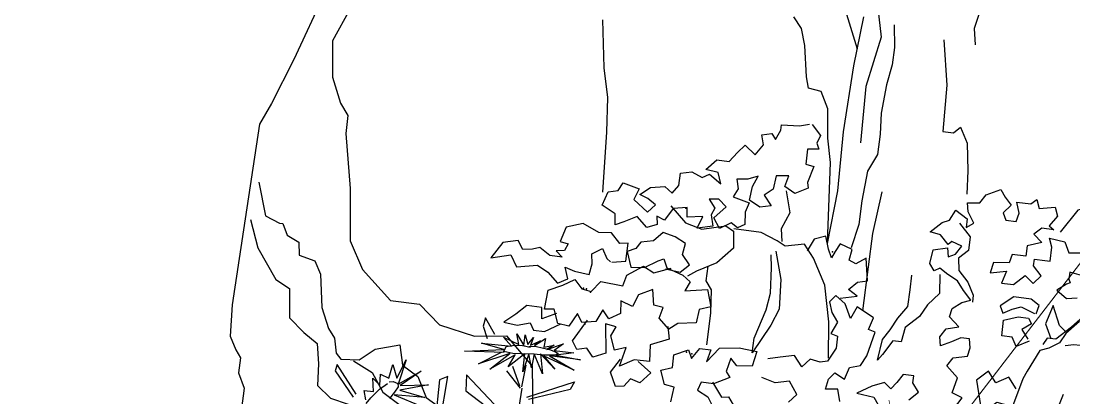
# Model space of a CAD drawing. Header units: inches. Extents: x 50027 to 54188, y -4291 to 1318.
# Drawn here: x 52081.4 to 52106.12, y -118.77 to -109.91 of the extents above; entities that cross this region are included whole.
import ezdxf

# ---------------------------------------------------------------- set-up
doc = ezdxf.new("R2010")
doc.units = ezdxf.units.IN
doc.layers.add('05--TEXT-3', color=3, linetype='Continuous', lineweight=35)
doc.layers.add('3', color=7, linetype='Continuous', true_color=0x61993b)
doc.layers.add('4', color=7, linetype='Continuous', true_color=0x637d96)
doc.layers.add('AR-FLOWER', color=93, linetype='Continuous')
doc.layers.add('BH', color=3, linetype='Continuous')
doc.styles.add('TIME NEW', font='times.ttf')
doc.dimstyles.new('3-8 LEADER', dxfattribs={"dimscale": 0.4, "dimtxt": 8, "dimasz": 4, "dimexe": 6, "dimexo": 6, "dimgap": 0, "dimtad": 0, "dimdec": 0, "dimzin": 12, "dimdsep": 46, "dimlunit": 4, "dimtxsty": 'TIME NEW', "dimblk": 'DIM AERO', "dimcen": 0, "dimdle": 20, "dimclrd": 1, "dimclre": 9, "dimclrt": 2, "dimadec": 0, "dimazin": 0, "dimtfac": 1, "dimtdec": 0, "dimtofl": 0, "dimtmove": 1, "dimatfit": 3, "dimldrblk": 'DIM AERO', "dimfxl": 1, "dimtvp": 0.75, "dimtolj": 1, "dimtzin": 12, "dimlwd": 18, "dimlwe": 18, "dimarcsym": 1})

# ---------------------------------------------------------------- blocks, each defined once
blk = doc.blocks.new('DIM AERO')
at = {"color": 2}
blk.add_line((0, 0), (-1.414, 0), dxfattribs=at)
at = {"color": 2, "const_width": 0.01}
blk.add_lwpolyline([(-1, -1), (0, 0), (-1, 1)], dxfattribs=at)
blk = doc.blocks.new('A$C054A269F')
at = {"layer": '3'}
for points in [[(214.34, 326.81), (214.34, 316.8), (216.25, 307.74), (215.77, 301.54), (215.29, 291.05), (213.86, 284.38), (213.86, 277.7), (215.29, 270.55), (214.34, 265.78)], [(239.15, 268.64), (238.19, 261.97), (238.19, 256.72), (239.15, 250.53), (239.62, 241.94), (239.15, 235.75), (239.15, 229.55), (241.53, 224.3), (242.01, 215.24), (242.01, 208.09), (243.44, 200.94)], [(259.66, 236), (256.76, 233.11), (257.59, 230.63), (256.76, 228.98), (260.07, 228.56), (260.07, 224.02), (257.59, 223.61), (258.83, 218.65), (258.42, 216.99), (262.14, 214.93), (265.45, 216.58), (264.62, 219.89), (268.34, 219.47), (268.76, 215.34), (271.24, 213.27), (268.76, 210.38), (272.07, 209.55), (275.37, 211.21), (274.96, 215.34), (273.72, 218.65), (276.61, 217.41), (279.92, 216.99), (279.1, 214.1), (280.34, 211.62), (275.37, 210.38), (276.2, 207.49), (275.79, 203.77), (277.86, 202.53), (279.92, 203.77), (283.23, 201.7), (285.3, 204.6), (281.99, 208.32), (284.47, 210.38), (287.37, 209.97), (285.3, 207.49), (286.13, 205.42), (285.3, 202.12), (289.85, 200.88), (288.61, 204.6), (293.16, 203.77), (293.57, 206.66), (297.71, 205.84), (299.77, 202.12), (302.25, 202.94), (301.84, 200.46), (304.74, 199.22), (308.04, 202.12), (311.77, 200.05), (314.25, 198.81), (314.66, 202.12), (318.8, 204.18), (317.56, 208.32), (314.66, 209.14), (313.42, 211.62), (308.46, 210.38), (309.7, 207.08), (305.15, 203.77), (303.08, 206.25), (305.56, 207.9), (308.04, 208.73), (305.15, 211.21), (301.01, 212.03), (298.53, 210.38), (296.88, 212.86), (296.88, 216.58), (293.57, 217.41), (290.26, 216.17), (288.19, 217.41), (284.47, 214.93), (285.71, 218.23), (289.43, 218.65), (286.54, 221.95), (282.82, 221.95), (280.75, 224.85), (278.68, 227.33), (275.37, 224.85), (273.31, 228.15), (274.13, 231.04), (271.24, 231.87), (270, 230.22), (268.76, 233.11), (268.76, 234.76), (263.38, 235.18), (260.49, 236)], [(207.01, 156.95), (204.92, 160.61), (208.05, 161.66), (207.01, 166.36), (210.67, 169.49), (209.1, 172.1), (204.92, 173.15), (204.39, 175.76), (204.92, 178.37), (207.53, 178.37), (210.14, 176.8), (213.28, 175.24), (213.8, 177.85), (212.24, 180.46), (208.58, 181.51), (211.71, 184.12), (211.19, 186.73), (208.58, 188.82), (205.96, 189.86), (208.58, 192.48), (210.67, 195.09), (213.8, 196.65), (216.42, 198.22), (217.99, 197.18), (219.55, 199.27), (219.03, 203.45), (214.85, 204.49), (214.33, 201.88), (212.24, 202.92), (210.67, 205.54), (213.8, 206.58), (214.85, 205.54), (217.46, 208.15), (220.6, 208.67), (217.46, 211.8), (215.37, 212.85), (213.8, 215.98), (210.14, 213.89), (210.14, 211.28), (208.05, 212.85), (210.14, 215.98), (210.67, 218.6), (207.01, 219.12), (205.44, 221.73), (201.26, 223.82), (199.69, 221.73), (197.6, 219.64), (199.69, 217.03), (198.64, 214.94), (195.51, 214.94), (194.99, 217.55), (196.03, 220.68), (191.85, 220.68), (190.28, 222.25), (189.23, 219.64), (184.53, 220.68), (183.48, 218.07), (185.58, 214.94), (184.01, 213.89), (187.67, 213.89), (189.76, 211.8), (187.14, 209.71), (191.33, 208.15), (191.33, 205.01), (195.51, 205.01), (196.03, 202.4), (200.74, 201.88), (201.26, 198.74), (196.55, 199.79), (197.6, 196.13), (193.94, 196.13), (190.8, 199.27), (188.19, 197.18), (186.1, 199.79), (188.71, 202.4), (188.71, 204.49), (185.58, 204.49), (184.01, 204.49), (184.01, 208.67), (185.05, 211.28), (180.35, 210.76), (178.78, 207.62), (174.6, 208.15)], [(174.08, 201.36), (177.73, 201.88), (177.73, 199.79), (177.21, 198.74), (178.26, 198.22), (180.87, 196.13), (177.73, 194.04), (174.6, 194.57)], [(171.46, 189.86), (175.12, 185.68), (179.3, 181.51), (181.92, 181.51), (182.96, 179.42)], [(212.24, 212.33), (208.58, 208.67), (208.58, 204.49), (211.19, 201.88), (210.67, 198.22), (207.53, 195.09), (205.44, 191.43), (205.44, 189.34)], [(244.77, 185.59), (239.81, 186.83), (242.7, 188.48), (240.22, 190.96), (237.33, 191.78), (238.57, 198.4), (241.46, 196.33), (243.53, 197.16), (243.12, 200.46), (246.84, 201.7), (248.08, 199.22), (248.91, 197.16), (250.15, 199.64), (251.39, 203.36), (254.7, 202.12), (256.35, 198.4)], [(297.71, 187.65), (293.16, 187.24), (290.68, 189.72), (293.16, 192.61), (292.74, 195.92), (296.05, 197.57), (299.77, 198.4), (302.25, 195.5), (305.98, 194.68), (307.22, 192.61), (309.7, 191.37), (308.04, 186.83), (303.91, 187.24), (300.19, 189.72), (298.53, 190.55), (297.29, 188.07)], [(313.83, 187.65), (309.7, 188.48), (309.7, 193.85), (312.18, 193.44), (315.07, 196.33), (318.8, 195.92), (323.76, 197.98), (328.72, 196.33), (329.96, 191.78), (327.48, 191.37), (328.31, 189.31), (330.79, 188.89), (328.72, 187.24), (332.44, 187.24), (335.75, 189.31), (337.82, 188.48), (340.71, 188.07), (342.37, 190.55), (346.92, 189.31), (349.81, 184.35), (344.02, 186), (341.95, 182.69), (335.75, 183.93), (332.44, 182.28), (329.13, 179.39), (326.24, 181.04), (327.48, 184.35), (324.59, 183.52), (320.04, 183.11), (319.62, 186.41), (320.04, 189.31), (317.14, 191.37), (315.49, 188.48), (314.25, 187.65)], [(186.1, 188.3), (185.58, 190.91), (188.19, 192.48), (193.42, 192.48), (197.08, 189.34), (196.03, 187.25), (193.42, 188.82), (190.8, 189.86), (186.62, 188.3)], [(176.69, 184.12), (178.78, 185.68), (181.39, 191.43), (182.96, 185.68), (180.87, 181.51)], [(187.14, 179.94), (190.8, 177.85), (192.37, 180.46), (195.51, 180.46), (195.51, 185.16), (191.33, 186.73), (188.19, 186.73), (187.14, 185.16), (189.76, 183.07), (187.67, 180.46)], [(220.6, 158), (217.99, 160.61), (220.08, 163.22), (220.08, 165.31), (223.21, 165.31), (224.78, 162.7), (226.35, 160.61), (228.44, 162.18), (232.1, 160.61), (236.28, 158), (231.05, 157.48), (229.49, 155.39)], [(240.99, 154.86), (242.03, 158.52), (245.69, 158), (245.17, 161.13), (243.6, 163.22), (240.46, 161.66), (239.42, 165.31), (236.28, 166.36), (234.71, 169.49), (233.15, 176.8), (235.24, 177.33), (234.19, 180.98), (239.42, 183.6), (240.99, 179.94), (243.08, 184.12), (246.21, 186.21), (247.78, 184.12), (246.74, 180.98), (244.65, 178.37), (246.21, 174.71), (244.12, 174.19), (244.12, 170.54), (246.21, 166.36), (248.31, 165.83), (251.44, 166.36), (253.53, 163.74), (256.15, 166.88), (260.33, 165.83), (263.99, 164.79)], [(297.29, 188.07), (292.33, 186.41), (289.85, 184.76), (291.09, 181.87), (284.47, 183.11), (282.82, 178.15), (286.13, 176.91), (286.54, 172.77), (291.92, 171.95), (294.4, 169.88), (297.71, 172.77), (296.88, 176.08), (299.77, 176.49), (300.6, 181.04), (304.74, 178.97), (305.98, 175.25), (309.7, 176.49), (309.28, 172.77), (312.59, 170.71), (314.66, 173.19), (316.31, 169.47), (320.45, 168.64), (322.1, 171.12), (324.17, 166.99), (327.48, 167.4), (329.13, 171.54), (332.03, 171.12), (331.62, 176.91), (327.48, 178.97), (324.17, 181.04), (321.69, 178.56), (318.8, 178.15), (316.31, 181.45), (309.7, 181.04), (308.87, 184.35), (304.32, 187.65), (301.01, 186), (296.05, 188.07)], [(422.53, 186.65), (419.27, 178.5), (412.74, 169.81), (408.39, 167.63), (407.3, 158.94), (402.41, 155.13), (398.05, 152.41), (396.97, 146.43), (396.42, 139.91), (392.07, 136.65), (386.63, 135.56), (381.74, 128.5), (377.93, 125.78), (370.86, 123.61), (365.42, 121.98), (362.7, 118.71), (361.61, 114.37), (360.52, 106.76)], [(166.21, 174.24), (169.38, 176.77), (170.01, 180.56), (173.8, 180.56), (176.33, 179.93)], [(294.81, 170.71), (293.98, 166.99), (299.36, 164.51), (298.95, 159.55), (303.5, 159.55), (307.63, 157.07), (306.39, 162.86), (309.7, 161.62), (311.35, 165.75), (310.11, 168.64), (313.42, 169.06), (312.18, 160.38), (315.9, 158.72), (317.97, 161.2), (320.86, 160.38), (322.52, 162.86), (318.8, 169.47)], [(328.31, 170.3), (332.44, 168.23), (332.86, 171.54), (337.41, 171.54), (340.3, 168.64), (343.61, 165.75), (339.47, 165.34), (335.75, 166.58), (334.51, 164.51), (331.2, 164.51), (326.65, 167.4)], [(189.23, 165.31), (191.85, 168.45), (195.51, 166.36), (198.12, 169.49), (201.26, 166.36), (199.17, 159.04), (196.55, 158.52), (194.46, 160.61), (190.8, 160.09)], [(291.09, 148.39), (290.68, 152.94), (293.57, 153.35), (295.22, 157.48), (291.92, 158.72), (291.92, 162.44), (287.78, 164.51), (286.54, 162.03), (284.47, 165.34), (281.16, 165.34), (281.99, 161.62), (278.68, 166.16), (272.89, 166.99), (267.52, 166.58), (268.34, 162.03), (272.89, 161.62), (274.96, 163.68), (275.79, 159.55), (274.55, 157.9), (279.1, 155.42), (282.82, 155.42), (283.64, 152.94), (280.34, 151.29), (278.27, 148.39)], [(256.15, 152.77), (254.06, 155.39), (256.67, 159.04), (260.85, 158), (265.03, 159.04)], [(302.25, 159.14), (298.12, 156.24), (301.01, 152.94), (303.91, 153.77), (305.56, 151.29), (308.04, 150.87), (310.11, 155), (307.63, 159.14)], [(279.51, 155.83), (276.2, 151.7), (274.13, 152.11), (271.65, 148.81), (273.31, 145.5)], [(386.63, 148.61), (380.65, 145.89), (376.84, 140.46), (368.14, 135.56), (363.24, 131.22), (361.07, 125.24), (359.98, 119.8), (358.89, 114.91), (359.44, 109.47)]]:
    blk.add_lwpolyline(points, dxfattribs=at)
for p in [(293.93, 206.47), (248.8, 198.98), (319.03, 177.88), (320.35, 178.81), (321.29, 178.81), (319.51, 168.22), (288.31, 163.73), (286.63, 163.45)]:
    blk.add_point(p, dxfattribs=at)
at = {"layer": '4'}
for points in [[(249.1, 260.06), (255.75, 274.99)], [(409.09, 256.74), (415.73, 235.72), (420.71, 221.89), (423.48, 215.25), (424.17, 183.38), (424.73, 160.7), (424.17, 151.29), (421.96, 147.42), (420.3, 145.21), (420.3, 140.78), (418.08, 136.36), (418.08, 126.4)], [(250.65, 201.53), (252.83, 225.44), (254.46, 232.51), (255.55, 241.21), (258.27, 246.1), (262.08, 246.64), (263.16, 249.9), (264.8, 259.14), (266.43, 264.03), (269.15, 267.29)], [(325.71, 259.14), (323.54, 245.01), (321.36, 236.31), (320.27, 225.99), (319.19, 208.05)], [(248.52, 269.87), (249.62, 254.94), (250.18, 235.02), (249.62, 217.32), (250.73, 201.28)], [(231.04, 396.42), (232.47, 392.13), (235.81, 386.88), (237.24, 378.3), (237.24, 370.67), (238.67, 365.43), (241.53, 359.23), (242.49, 349.69), (243.44, 333.96), (242.49, 329.19), (242.96, 324.9), (244.87, 317.27), (243.44, 309.17), (243.92, 299.16), (245.35, 293.44), (245.83, 286.76), (245.83, 278.18), (242.5, 264.5), (245.22, 249.28), (244.67, 232.43)], [(386.78, 291.95), (388.8, 278.47), (394.87, 267.01), (400.95, 252.85), (404.99, 242.74), (403.64, 231.96), (400.27, 224.54), (397.57, 221.17), (397.57, 215.78), (394.2, 199.6), (392.18, 184.1), (387.46, 176.01), (378.01, 167.93), (369.24, 167.93), (362.5, 162.53), (351.71, 160.51), (342.26, 161.86), (333.5, 153.77), (331.47, 138.94), (333.5, 128.83), (335.52, 120.74), (326.08, 111.31)], [(223.79, 266.05), (221.26, 252.77), (220.63, 238.87), (217.47, 238.87), (215.57, 240.77), (213.04, 236.34), (211.78, 228.13), (211.14, 221.17)], [(161.6, 192.43), (162.71, 195.75), (164.37, 197.96), (163.27, 200.73), (161.6, 202.38), (163.27, 208.47), (163.27, 212.9), (165.48, 215.66), (167.14, 219.53), (173.23, 222.3), (177.66, 220.64), (182.09, 213.45)], [(236.44, 218.65), (237.71, 206), (237.71, 195.89), (237.71, 182.62)], [(264.88, 215.32), (262.98, 209), (264.88, 203.94), (264.25, 200.15)], [(298.51, 206.51), (293.45, 202.09), (288.39, 200.82), (281.43, 202.72), (278.9, 201.46), (278.27, 196.4), (282.7, 191.34), (288.39, 188.18), (290.92, 186.29)], [(246.01, 167.33), (247.28, 178.07), (249.81, 188.82), (254.24, 196.4), (257.4, 200.19), (263.09, 198.93), (265.62, 200.19), (270.68, 202.09), (278.9, 202.09)], [(216.18, 196.36), (215.55, 190.67), (218.71, 186.88), (220.61, 183.09), (224.4, 179.29), (225.03, 174.87), (227.56, 174.87), (230.09, 170.44), (231.36, 168.55), (230.73, 174.87), (228.83, 178.03), (226.93, 181.82), (224.4, 185.61), (224.4, 190.67), (224.4, 195.09)], [(265.62, 197.03), (263.09, 188.82), (262.46, 179.97), (264.36, 174.91), (268.78, 166.06), (268.78, 170.49), (266.25, 179.34), (265.62, 184.39), (266.25, 191.98), (266.89, 195.77)], [(421.44, 198.07), (418.18, 188.29), (413.83, 186.65), (412.74, 186.65), (411.11, 183.39), (407.3, 181.76), (406.76, 177.96), (401.86, 176.87), (399.69, 173.07), (398.05, 163.28), (395.33, 157.3), (393.16, 154.59), (392.07, 150.24), (390.44, 148.61), (385, 149.15), (380.65, 152.96), (373.58, 155.13), (371.95, 149.15), (367.05, 146.43), (363.79, 140.46), (356.72, 136.65)], [(173.01, 187.66), (176.54, 183.62), (178.06, 180.59), (181.09, 178.57), (183.62, 177.56), (186.65, 171), (187.66, 168.48), (189.68, 159.9), (190.18, 150.81), (191.19, 142.74), (191.7, 140.22), (193.21, 139.71), (194.22, 131.13), (194.22, 126.59), (195.23, 108.42), (194.73, 91.26), (196.75, 83.19), (198.26, 78.14), (200.79, 74.61)], [(285.23, 190.08), (285.23, 185.66), (283.33, 183.13), (282.7, 176.18), (282.7, 166.7)], [(175.07, 165.39), (176.97, 157.8), (178.86, 150.85), (178.86, 138.21)]]:
    blk.add_lwpolyline(points, dxfattribs=at)
blk = doc.blocks.new('FLOWER1')
at = {"color": 86, "linetype": 'Continuous'}
for p, q in [((397.41, 271.8, -66458.41), (396.84, 266.71, -66458.41)), ((404.31, 262.62, -66458.41), (397.41, 271.8, -66458.41)), ((396.84, 266.71, -66458.41), (400.17, 259.72, -66458.41)), ((423.23, 234.08, -66458.41), (417.59, 245.24, -66458.41)), ((424.61, 233.99, -66458.41), (425.38, 246.98, -66458.41)), ((414.14, 242.01, -66458.41), (423.63, 232.91, -66458.41)), ((428.41, 228.17, -66458.41), (455.34, 241.04, -66458.41)), ((455.34, 241.04, -66458.41), (453.22, 236.28, -66458.41)), ((380.03, 234.07, -66458.41), (375.36, 231.43, -66458.41)), ((378.31, 181.6, -66458.41), (380.03, 234.07, -66458.41)), ((423.07, 210.61, -66458.41), (390.96, 236.43, -66458.41)), ((390.96, 236.43, -66458.41), (391.8, 226.97, -66458.41)), ((424.72, 233.18, -66458.41), (423.78, 197.55, -66458.41)), ((453.22, 236.28, -66458.41), (429.57, 226.94, -66458.41)), ((313.61, 232.19, -66458.41), (312.9, 228.23, -66458.41)), ((312.9, 228.23, -66458.41), (325.73, 214.09, -66458.41)), ((327.24, 216.23, -66458.41), (313.61, 232.19, -66458.41)), ((375.36, 231.43, -66458.41), (376.78, 185.64, -66458.41)), ((391.8, 226.97, -66458.41), (424.65, 208.52, -66458.41))]:
    blk.add_line(p, q, dxfattribs=at)
at = {"color": 221, "linetype": 'Continuous'}
for p, q in [((417.26, 264.74, -66458.41), (422.36, 258.52, -66458.41)), ((419.35, 258.61, -66458.41), (417.26, 264.74, -66458.41)), ((422.28, 264.85, -66458.41), (424.62, 259.34, -66458.41)), ((422.36, 258.52, -66458.41), (422.28, 264.85, -66458.41)), ((424.62, 259.34, -66458.41), (427.37, 263.98, -66458.41)), ((427.37, 263.98, -66458.41), (426.2, 259.28, -66458.41)), ((428.74, 259.43, -66458.41), (434.66, 264.36, -66458.41)), ((434.66, 264.36, -66458.41), (434.25, 259.06, -66458.41)), ((409.6, 261.86, -66458.41), (419.35, 258.61, -66458.41)), ((415.23, 257.03, -66458.41), (409.6, 261.86, -66458.41)), ((426.2, 259.28, -66458.41), (431.87, 262.56, -66458.41)), ((431.87, 262.56, -66458.41), (428.74, 259.43, -66458.41)), ((434.25, 259.06, -66458.41), (440.24, 261.11, -66458.41)), ((436.36, 257.92, -66458.41), (445.75, 262.66, -66458.41)), ((440.24, 261.11, -66458.41), (436.36, 257.92, -66458.41)), ((445.75, 262.66, -66458.41), (440.67, 257.98, -66458.41)), ((440.67, 257.98, -66458.41), (452.59, 258.2, -66458.41)), ((452.59, 258.2, -66458.41), (442, 255.42, -66458.41)), ((387.83, 250.34, -66458.41), (410.81, 254.5, -66458.41)), ((411.24, 252.76, -66458.41), (387.83, 250.34, -66458.41)), ((397.13, 244.07, -66458.41), (409.63, 252.82, -66458.41)), ((414.86, 252.57, -66458.41), (397.13, 244.07, -66458.41)), ((397.18, 256.52, -66458.41), (415.23, 257.03, -66458.41)), ((410.81, 254.5, -66458.41), (397.18, 256.52, -66458.41)), ((404.17, 241.82, -66458.41), (414.86, 252.57, -66458.41)), ((418.11, 252.31, -66458.41), (404.17, 241.82, -66458.41)), ((423.71, 253.59, -66458.41), (414.81, 244.51, -66458.41)), ((414.81, 244.51, -66458.41), (418.11, 252.31, -66458.41)), ((424.02, 242.84, -66458.41), (423.71, 253.59, -66458.41)), ((426.04, 254.05, -66458.41), (424.02, 242.84, -66458.41)), ((428.74, 245.87, -66458.41), (426.04, 254.05, -66458.41)), ((429.13, 254.43, -66458.41), (428.74, 245.87, -66458.41)), ((435.67, 243.19, -66458.41), (429.13, 254.43, -66458.41)), ((432.8, 254.99, -66458.41), (435.67, 243.19, -66458.41)), ((442.54, 246.98, -66458.41), (432.8, 254.99, -66458.41)), ((434.95, 253.9, -66458.41), (442.54, 246.98, -66458.41)), ((454.02, 248.06, -66458.41), (434.95, 253.9, -66458.41)), ((457.03, 254.68, -66458.41), (438.43, 254.49, -66458.41)), ((438.43, 254.49, -66458.41), (454.02, 248.06, -66458.41)), ((442, 255.42, -66458.41), (457.03, 254.68, -66458.41)), ((350.05, 228.81, -66458.41), (354.11, 240.45, -66458.41)), ((354.11, 240.45, -66458.41), (351.32, 225.5, -66458.41)), ((345.33, 228.26, -66458.41), (346.45, 236.55, -66458.41)), ((346.45, 236.55, -66458.41), (350.05, 228.81, -66458.41)), ((351.32, 225.5, -66458.41), (363.87, 235.01, -66458.41)), ((363.87, 235.01, -66458.41), (352.53, 224.9, -66458.41)), ((335.72, 226.86, -66458.41), (340.56, 223.46, -66458.41)), ((337.25, 219.19, -66458.41), (335.72, 226.86, -66458.41)), ((339.94, 230.03, -66458.41), (345.33, 228.26, -66458.41)), ((340.56, 223.46, -66458.41), (339.94, 230.03, -66458.41)), ((352.53, 224.9, -66458.41), (369.26, 227.5, -66458.41)), ((369.26, 227.5, -66458.41), (352.71, 222.12, -66458.41)), ((352.71, 222.12, -66458.41), (368.13, 219.77, -66458.41)), ((331.75, 218.95, -66458.41), (337.25, 219.19, -66458.41)), ((333.49, 213.54, -66458.41), (331.75, 218.95, -66458.41)), ((368.13, 219.77, -66458.41), (349.82, 218.77, -66458.41)), ((349.82, 218.77, -66458.41), (366.71, 214.39, -66458.41))]:
    blk.add_line(p, q, dxfattribs=at)
at = {"color": 50, "linetype": 'Continuous'}
for p, q in [((345.69, 226.09, -66458.41), (348.04, 226.69, -66458.41)), ((348.04, 226.69, -66458.41), (351, 225.81, -66458.41)), ((336.29, 215.16, -66458.41), (340.57, 220.99, -66458.41)), ((340.57, 220.99, -66458.41), (344.95, 225.01, -66458.41)), ((349.66, 220.34, -66458.41), (347.31, 216.29, -66458.41)), ((351.42, 223.83, -66458.41), (349.66, 220.34, -66458.41)), ((351, 225.81, -66458.41), (351.42, 223.83, -66458.41)), ((333.95, 211.48, -66458.41), (336.29, 215.16, -66458.41))]:
    blk.add_line(p, q, dxfattribs=at)
at = {"color": 50, "linetype": 'Continuous', "elevation": -66458.41}
blk.add_lwpolyline([(425.28, 258.14), (426.4, 258.64), (429.91, 258.87), (433.38, 258.58), (437.84, 258.18), (441.55, 257.39), (443.34, 256.55), (441.71, 255.22), (435.17, 254.47), (428.92, 254.18), (421.48, 253.32), (416.6, 252.94), (411.12, 253.36), (411.97, 256.4), (416.82, 257.85), (421.7, 258.32), (426.48, 258.09)], dxfattribs=at)

msp = doc.modelspace()

# ---------------------------------------------------------------- block references
at = {"layer": 'AR-FLOWER', "xscale": 0.03937007874015749, "yscale": 0.03937007874015749, "zscale": 0.03937007874015749, "rotation": 352.2019718521992}
msp.add_blockref('FLOWER1', (52075.3483, -125.36428), dxfattribs=at)
at = {"layer": 'BH', "xscale": -0.07859999999999999, "yscale": 0.07859999999999999, "zscale": 0.07859999999999999, "rotation": 352.7504839473626}
msp.add_blockref('A$C054A269F', (52117.87975, -133.32211), dxfattribs=at)

# ---------------------------------------------------------------- leaders
at = {"layer": '05--TEXT-3'}
for points in [[(52102.07215, -121.06066), (52143.55616, -67.10689), (52197.73492, -67.10689)], [(52029.02358, -121.06066), (52051.65281, -91.62926), (52105.83157, -91.62926)]]:
    msp.add_leader(points, dimstyle='3-8 LEADER', override={"dimgap": 0, "dimtad": 0}, dxfattribs=at)

doc.saveas('drawing.dxf')
